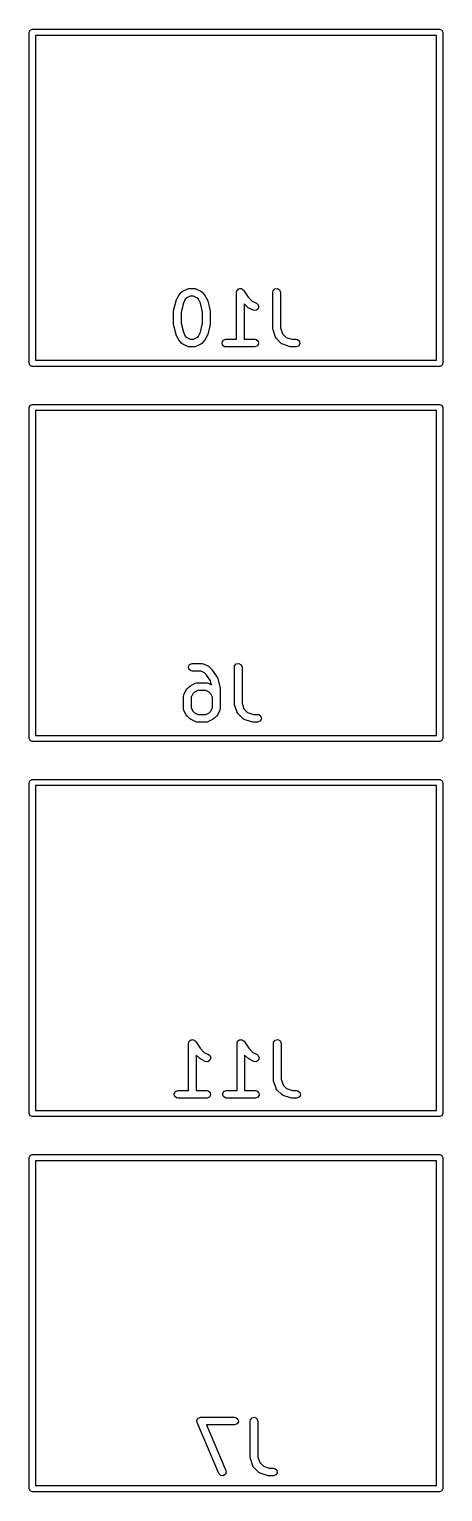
# Model space of a CAD drawing. Extents: x 102.7 to 177.3, y -116 to -57.8.
# Drawn here: x 102.66 to 110.78, y -86.51 to -57.8 of the extents above; entities that cross this region are included whole.
import ezdxf

# ---------------------------------------------------------------- set-up
doc = ezdxf.new("R2010")
doc.units = 0
doc.layers.add('BLACK', color=7, linetype='CONTINUOUS')

msp = doc.modelspace()

# ---------------------------------------------------------------- linework, layer by layer
at = {"layer": 'BLACK', "linetype": 'CONTINUOUS'}
for p, q in [((102.66, -57.86), (102.678, -57.8176)), ((102.66, -64.36), (102.66, -57.86)), ((102.678, -57.8176), (102.72, -57.8)), ((102.72, -57.8), (110.72, -57.8)), ((102.78, -57.92), (102.78, -64.3)), ((110.66, -57.92), (102.78, -57.92)), ((110.66, -64.3), (110.66, -57.92)), ((110.72, -57.8), (110.762, -57.8176)), ((110.762, -57.8176), (110.78, -57.86)), ((110.78, -57.86), (110.78, -64.36)), ((105.494, -63.3251), (105.542, -63.1347)), ((105.542, -63.1347), (105.547, -63.1228)), ((105.547, -63.1228), (105.548, -63.1193)), ((105.548, -63.1193), (105.595, -63.0241)), ((105.595, -63.0241), (105.609, -63.0061)), ((105.609, -63.0046), (105.657, -62.957)), ((105.609, -63.0061), (105.609, -63.0046)), ((105.657, -62.957), (105.675, -62.9441)), ((105.675, -62.9441), (105.676, -62.9429)), ((105.676, -62.9429), (105.772, -62.8953)), ((105.724, -63.102), (105.686, -63.179)), ((105.754, -63.0716), (105.724, -63.102)), ((105.823, -63.0374), (105.754, -63.0716)), ((105.772, -62.8953), (105.797, -62.8879)), ((105.797, -62.8879), (105.801, -62.8889)), ((105.801, -62.8889), (105.805, -62.8874)), ((105.805, -62.8874), (105.9, -62.8874)), ((105.883, -63.0374), (105.823, -63.0374)), ((105.951, -63.0716), (105.883, -63.0374)), ((105.9, -62.8874), (105.926, -62.8919)), ((105.926, -62.8919), (105.93, -62.8948)), ((105.93, -62.8948), (105.934, -62.8953)), ((105.934, -62.8953), (106.029, -62.9429)), ((105.982, -63.102), (105.951, -63.0716)), ((106.02, -63.179), (105.982, -63.102)), ((106.029, -62.9429), (106.047, -62.9563)), ((106.047, -62.9563), (106.049, -62.957)), ((106.049, -62.957), (106.096, -63.0046)), ((106.096, -63.0046), (106.109, -63.023)), ((106.109, -63.023), (106.11, -63.0241)), ((106.11, -63.0241), (106.158, -63.1193)), ((106.158, -63.1193), (106.162, -63.1317)), ((106.162, -63.1317), (106.164, -63.1347)), ((106.164, -63.1347), (106.211, -63.3251)), ((106.73, -62.9624), (106.735, -62.9367)), ((106.73, -63.8874), (106.73, -62.9624)), ((106.735, -62.9367), (106.738, -62.9334)), ((106.738, -62.9291), (106.754, -62.9141)), ((106.738, -62.9334), (106.738, -62.9291)), ((106.754, -62.9141), (106.768, -62.8974)), ((106.768, -62.8974), (106.772, -62.8967)), ((106.772, -62.8967), (106.775, -62.8937)), ((106.775, -62.8937), (106.797, -62.8923)), ((106.797, -62.8923), (106.818, -62.8885)), ((106.818, -62.8885), (106.822, -62.8907)), ((106.822, -62.8907), (106.826, -62.8904)), ((106.826, -62.8904), (106.844, -62.9033)), ((106.844, -62.9033), (106.863, -62.9142)), ((106.863, -62.9142), (106.864, -62.9182)), ((106.864, -62.9182), (106.868, -62.9208)), ((106.868, -62.9208), (106.959, -63.0575)), ((106.959, -63.0575), (107.04, -63.1388)), ((107.04, -63.1388), (107.124, -63.181)), ((107.445, -62.9624), (107.449, -62.9367)), ((107.445, -63.6767), (107.445, -62.9624)), ((107.449, -62.9367), (107.482, -62.8974)), ((107.482, -62.8974), (107.533, -62.8885)), ((107.533, -62.8885), (107.577, -62.9142)), ((107.577, -62.9142), (107.595, -62.9624)), ((107.595, -62.9624), (107.595, -63.6645)), ((105.492, -63.3433), (105.495, -63.3286)), ((105.492, -63.5814), (105.492, -63.3433)), ((105.495, -63.3286), (105.494, -63.3251)), ((105.686, -63.179), (105.642, -63.3526)), ((105.642, -63.3526), (105.642, -63.5722)), ((106.064, -63.3526), (106.02, -63.179)), ((106.064, -63.5722), (106.064, -63.3526)), ((106.211, -63.3251), (106.212, -63.3401)), ((106.212, -63.3401), (106.214, -63.3433)), ((106.214, -63.3433), (106.214, -63.5814)), ((106.943, -63.2535), (106.88, -63.1911)), ((106.88, -63.1911), (106.88, -63.8874)), ((106.944, -63.2542), (106.943, -63.2535)), ((106.962, -63.2676), (106.944, -63.2542)), ((107.057, -63.3152), (106.962, -63.2676)), ((107.108, -63.321), (107.057, -63.3152)), ((107.151, -63.2928), (107.108, -63.321)), ((107.124, -63.181), (107.145, -63.1965)), ((107.145, -63.1965), (107.166, -63.2436)), ((107.166, -63.2436), (107.151, -63.2928)), ((105.493, -63.5847), (105.492, -63.5814)), ((105.494, -63.5996), (105.493, -63.5847)), ((105.542, -63.7901), (105.494, -63.5996)), ((105.642, -63.5722), (105.686, -63.7457)), ((106.02, -63.7457), (106.064, -63.5722)), ((106.211, -63.5996), (106.164, -63.7901)), ((106.214, -63.5814), (106.211, -63.5962)), ((106.211, -63.5962), (106.211, -63.5996)), ((107.445, -63.6782), (107.445, -63.6767)), ((107.448, -63.7004), (107.445, -63.6782)), ((107.496, -63.8432), (107.448, -63.7004)), ((107.595, -63.6645), (107.633, -63.779)), ((105.544, -63.793), (105.542, -63.7901)), ((105.548, -63.8054), (105.544, -63.793)), ((105.595, -63.9007), (105.548, -63.8054)), ((105.596, -63.9018), (105.595, -63.9007)), ((105.609, -63.9202), (105.596, -63.9018)), ((105.657, -63.9678), (105.609, -63.9202)), ((105.658, -63.9685), (105.657, -63.9678)), ((105.676, -63.9818), (105.658, -63.9685)), ((105.772, -64.0295), (105.676, -63.9818)), ((105.686, -63.7457), (105.724, -63.8227)), ((105.724, -63.8227), (105.754, -63.8531)), ((105.754, -63.8531), (105.823, -63.8874)), ((105.776, -64.03), (105.772, -64.0295)), ((105.823, -63.8874), (105.883, -63.8874)), ((105.883, -63.8874), (105.951, -63.8531)), ((105.934, -64.0295), (105.909, -64.0369)), ((106.029, -63.9818), (105.934, -64.0295)), ((105.951, -63.8531), (105.982, -63.8227)), ((105.982, -63.8227), (106.02, -63.7457)), ((106.03, -63.9807), (106.029, -63.9818)), ((106.049, -63.9678), (106.03, -63.9807)), ((106.096, -63.9202), (106.049, -63.9678)), ((106.097, -63.9187), (106.096, -63.9202)), ((106.11, -63.9007), (106.097, -63.9187)), ((106.158, -63.8054), (106.11, -63.9007)), ((106.164, -63.7901), (106.158, -63.8019)), ((106.158, -63.8019), (106.158, -63.8054)), ((106.446, -63.9494), (106.471, -63.9049)), ((106.455, -63.9999), (106.446, -63.9494)), ((106.494, -64.0329), (106.455, -63.9999)), ((106.471, -63.9049), (106.52, -63.8874)), ((106.52, -63.8874), (106.73, -63.8874)), ((106.88, -63.8874), (107.091, -63.8874)), ((107.091, -63.8874), (107.117, -63.8919)), ((107.139, -64.0198), (107.091, -64.0374)), ((107.117, -63.8919), (107.156, -63.9249)), ((107.165, -63.9754), (107.139, -64.0198)), ((107.156, -63.9249), (107.165, -63.9754)), ((107.499, -63.8468), (107.496, -63.8432)), ((107.499, -63.8512), (107.499, -63.8468)), ((107.514, -63.8726), (107.499, -63.8512)), ((107.609, -63.9678), (107.514, -63.8726)), ((107.613, -63.9697), (107.609, -63.9678)), ((107.616, -63.9735), (107.613, -63.9697)), ((107.639, -63.9859), (107.616, -63.9735)), ((107.633, -63.779), (107.703, -63.8492)), ((107.782, -64.0335), (107.639, -63.9859)), ((107.703, -63.8492), (107.817, -63.8874)), ((107.817, -63.8874), (107.9, -63.8874)), ((107.9, -63.8874), (107.926, -63.8919)), ((107.949, -64.0198), (107.9, -64.0374)), ((107.926, -63.8919), (107.965, -63.9249)), ((107.974, -63.9754), (107.949, -64.0198)), ((107.965, -63.9249), (107.974, -63.9754)), ((102.78, -64.3), (110.66, -64.3)), ((105.78, -64.0329), (105.776, -64.03)), ((105.805, -64.0374), (105.78, -64.0329)), ((105.9, -64.0374), (105.805, -64.0374)), ((105.905, -64.0358), (105.9, -64.0374)), ((105.909, -64.0369), (105.905, -64.0358)), ((106.52, -64.0374), (106.494, -64.0329)), ((107.091, -64.0374), (106.52, -64.0374)), ((107.783, -64.0335), (107.782, -64.0335)), ((107.805, -64.0374), (107.783, -64.0335)), ((107.9, -64.0374), (107.805, -64.0374)), ((102.678, -64.4024), (102.66, -64.36)), ((102.72, -64.42), (102.678, -64.4024)), ((110.72, -64.42), (102.72, -64.42)), ((110.762, -64.4024), (110.72, -64.42)), ((110.78, -64.36), (110.762, -64.4024)), ((102.678, -65.1819), (102.72, -65.1643)), ((102.72, -65.1643), (110.72, -65.1643)), ((110.72, -65.1643), (110.762, -65.1819)), ((102.66, -65.2243), (102.678, -65.1819)), ((102.66, -71.7243), (102.66, -65.2243)), ((102.78, -65.2843), (102.78, -71.6643)), ((110.66, -65.2843), (102.78, -65.2843)), ((110.66, -71.6643), (110.66, -65.2843)), ((110.762, -65.1819), (110.78, -65.2243)), ((110.78, -65.2243), (110.78, -71.7243)), ((105.785, -70.3136), (105.81, -70.2692)), ((105.794, -70.3642), (105.785, -70.3136)), ((105.81, -70.2692), (105.859, -70.2517)), ((105.859, -70.2517), (106.049, -70.2517)), ((106.049, -70.2517), (106.075, -70.2562)), ((106.075, -70.2562), (106.078, -70.2591)), ((106.078, -70.2591), (106.083, -70.2596)), ((106.083, -70.2596), (106.178, -70.3072)), ((106.178, -70.3072), (106.196, -70.3206)), ((106.196, -70.3206), (106.197, -70.3213)), ((106.197, -70.3213), (106.245, -70.3689)), ((106.688, -70.3267), (106.693, -70.301)), ((106.688, -71.041), (106.688, -70.3267)), ((106.693, -70.301), (106.726, -70.2617)), ((106.726, -70.2617), (106.776, -70.2528)), ((106.776, -70.2528), (106.821, -70.2785)), ((106.821, -70.2785), (106.838, -70.3267)), ((106.838, -70.3267), (106.838, -71.0288)), ((105.833, -70.3971), (105.794, -70.3642)), ((105.859, -70.4017), (105.833, -70.3971)), ((106.031, -70.4017), (105.859, -70.4017)), ((105.92, -70.6405), (105.945, -70.6331)), ((105.945, -70.6331), (105.95, -70.6342)), ((105.95, -70.6342), (105.954, -70.6326)), ((105.954, -70.6326), (106.144, -70.6326)), ((106.1, -70.4359), (106.031, -70.4017)), ((106.134, -70.4697), (106.1, -70.4359)), ((106.218, -70.5956), (106.134, -70.4697)), ((106.144, -70.6326), (106.17, -70.6371)), ((106.236, -70.6697), (106.218, -70.5956)), ((106.245, -70.3689), (106.251, -70.3782)), ((106.251, -70.3782), (106.254, -70.3803)), ((106.254, -70.3803), (106.35, -70.5232)), ((106.35, -70.5232), (106.36, -70.5462)), ((106.36, -70.5462), (106.36, -70.5466)), ((106.36, -70.5466), (106.408, -70.737)), ((105.688, -70.8981), (105.693, -70.8724)), ((105.688, -71.1362), (105.688, -70.8981)), ((105.693, -70.8724), (105.696, -70.869)), ((105.696, -70.8646), (105.744, -70.7693)), ((105.696, -70.869), (105.696, -70.8646)), ((105.744, -70.7693), (105.757, -70.7513)), ((105.757, -70.7513), (105.758, -70.7498)), ((105.758, -70.7498), (105.806, -70.7022)), ((105.806, -70.7022), (105.824, -70.6893)), ((105.824, -70.6893), (105.825, -70.6882)), ((105.825, -70.6882), (105.92, -70.6405)), ((105.873, -70.8473), (105.838, -70.9158)), ((105.838, -70.9158), (105.838, -71.1185)), ((105.903, -70.8169), (105.873, -70.8473)), ((105.972, -70.7826), (105.903, -70.8169)), ((106.127, -70.7826), (105.972, -70.7826)), ((106.195, -70.8169), (106.127, -70.7826)), ((106.17, -70.6371), (106.173, -70.64)), ((106.173, -70.64), (106.178, -70.6405)), ((106.178, -70.6405), (106.236, -70.6697)), ((106.226, -70.8473), (106.195, -70.8169)), ((106.26, -70.9158), (106.226, -70.8473)), ((106.26, -71.1185), (106.26, -70.9158)), ((106.408, -70.737), (106.409, -70.752)), ((106.409, -70.752), (106.41, -70.7552)), ((106.41, -70.7552), (106.41, -71.1362)), ((105.69, -71.1404), (105.688, -71.1362)), ((105.689, -71.1448), (105.69, -71.1404)), ((105.696, -71.1697), (105.689, -71.1448)), ((105.744, -71.265), (105.696, -71.1697)), ((105.838, -71.1185), (105.873, -71.187)), ((105.873, -71.187), (105.903, -71.2174)), ((106.195, -71.2174), (106.226, -71.187)), ((106.226, -71.187), (106.26, -71.1185)), ((106.402, -71.1697), (106.354, -71.265)), ((106.405, -71.1618), (106.402, -71.1653)), ((106.402, -71.1653), (106.402, -71.1697)), ((106.41, -71.1362), (106.405, -71.1618)), ((106.689, -71.0425), (106.688, -71.041)), ((106.692, -71.0647), (106.689, -71.0425)), ((106.74, -71.2075), (106.692, -71.0647)), ((106.743, -71.211), (106.74, -71.2075)), ((106.838, -71.0288), (106.877, -71.1433)), ((106.877, -71.1433), (106.947, -71.2135)), ((105.745, -71.2661), (105.744, -71.265)), ((105.758, -71.2845), (105.745, -71.2661)), ((105.806, -71.3321), (105.758, -71.2845)), ((105.807, -71.3328), (105.806, -71.3321)), ((105.825, -71.3461), (105.807, -71.3328)), ((105.92, -71.3937), (105.825, -71.3461)), ((105.903, -71.2174), (105.972, -71.2517)), ((105.925, -71.3943), (105.92, -71.3937)), ((105.928, -71.3971), (105.925, -71.3943)), ((105.954, -71.4017), (105.928, -71.3971)), ((106.144, -71.4017), (105.954, -71.4017)), ((105.972, -71.2517), (106.127, -71.2517)), ((106.127, -71.2517), (106.195, -71.2174)), ((106.148, -71.4001), (106.144, -71.4017)), ((106.153, -71.4012), (106.148, -71.4001)), ((106.178, -71.3937), (106.153, -71.4012)), ((106.273, -71.3461), (106.178, -71.3937)), ((106.274, -71.3449), (106.273, -71.3461)), ((106.293, -71.3321), (106.274, -71.3449)), ((106.34, -71.2845), (106.293, -71.3321)), ((106.341, -71.283), (106.34, -71.2845)), ((106.354, -71.265), (106.341, -71.283)), ((106.743, -71.2155), (106.743, -71.211)), ((106.758, -71.2368), (106.743, -71.2155)), ((106.853, -71.3321), (106.758, -71.2368)), ((106.857, -71.334), (106.853, -71.3321)), ((106.86, -71.3378), (106.857, -71.334)), ((106.882, -71.3502), (106.86, -71.3378)), ((107.025, -71.3978), (106.882, -71.3502)), ((106.947, -71.2135), (107.061, -71.2517)), ((107.027, -71.3978), (107.025, -71.3978)), ((107.049, -71.4017), (107.027, -71.3978)), ((107.144, -71.4017), (107.049, -71.4017)), ((107.061, -71.2517), (107.144, -71.2517)), ((107.144, -71.2517), (107.17, -71.2562)), ((107.192, -71.3841), (107.144, -71.4017)), ((107.17, -71.2562), (107.209, -71.2892)), ((107.218, -71.3397), (107.192, -71.3841)), ((107.209, -71.2892), (107.218, -71.3397)), ((102.678, -71.7667), (102.66, -71.7243)), ((102.72, -71.7843), (102.678, -71.7667)), ((102.78, -71.6643), (110.66, -71.6643)), ((110.762, -71.7667), (110.72, -71.7843)), ((110.78, -71.7243), (110.762, -71.7667)), ((110.72, -71.7843), (102.72, -71.7843)), ((102.66, -72.5886), (102.678, -72.5461)), ((102.66, -79.0886), (102.66, -72.5886)), ((102.678, -72.5461), (102.72, -72.5286)), ((102.72, -72.5286), (110.72, -72.5286)), ((110.72, -72.5286), (110.762, -72.5461)), ((110.762, -72.5461), (110.78, -72.5886)), ((110.78, -72.5886), (110.78, -79.0886)), ((102.78, -72.6486), (102.78, -79.0286)), ((110.66, -72.6486), (102.78, -72.6486)), ((110.66, -79.0286), (110.66, -72.6486)), ((105.788, -77.7109), (105.792, -77.6853)), ((105.788, -78.6359), (105.788, -77.7109)), ((105.792, -77.6853), (105.795, -77.682)), ((105.795, -77.682), (105.796, -77.6777)), ((105.796, -77.6777), (105.811, -77.6627)), ((105.811, -77.6627), (105.825, -77.646)), ((105.825, -77.646), (105.83, -77.6452)), ((105.83, -77.6452), (105.833, -77.6423)), ((105.833, -77.6423), (105.854, -77.6409)), ((105.854, -77.6409), (105.876, -77.6371)), ((105.876, -77.6371), (105.88, -77.6392)), ((105.88, -77.6392), (105.884, -77.639)), ((105.884, -77.639), (105.901, -77.6519)), ((105.901, -77.6519), (105.92, -77.6627)), ((105.92, -77.6627), (105.922, -77.6668)), ((105.922, -77.6668), (105.925, -77.6693)), ((105.925, -77.6693), (106.016, -77.806)), ((106.016, -77.806), (106.098, -77.8874)), ((106.74, -77.7109), (106.745, -77.6853)), ((106.74, -78.6359), (106.74, -77.7109)), ((106.745, -77.6853), (106.748, -77.682)), ((106.748, -77.6777), (106.764, -77.6627)), ((106.748, -77.682), (106.748, -77.6777)), ((106.764, -77.6627), (106.778, -77.646)), ((106.778, -77.646), (106.782, -77.6452)), ((106.782, -77.6452), (106.785, -77.6423)), ((106.785, -77.6423), (106.807, -77.6409)), ((106.807, -77.6409), (106.828, -77.6371)), ((106.828, -77.6371), (106.832, -77.6392)), ((106.832, -77.6392), (106.836, -77.639)), ((106.836, -77.639), (106.854, -77.6519)), ((106.854, -77.6519), (106.873, -77.6627)), ((106.873, -77.6627), (106.874, -77.6668)), ((106.874, -77.6668), (106.878, -77.6693)), ((106.878, -77.6693), (106.969, -77.806)), ((106.969, -77.806), (107.05, -77.8874)), ((107.455, -77.7109), (107.459, -77.6853)), ((107.455, -78.4252), (107.455, -77.7109)), ((107.459, -77.6853), (107.492, -77.646)), ((107.492, -77.646), (107.543, -77.6371)), ((107.543, -77.6371), (107.587, -77.6627)), ((107.587, -77.6627), (107.605, -77.7109)), ((107.605, -77.7109), (107.605, -78.4131)), ((106, -78.0021), (105.938, -77.9396)), ((105.938, -77.9396), (105.938, -78.6359)), ((106.002, -78.0028), (106, -78.0021)), ((106.02, -78.0161), (106.002, -78.0028)), ((106.115, -78.0637), (106.02, -78.0161)), ((106.098, -77.8874), (106.182, -77.9296)), ((106.166, -78.0696), (106.115, -78.0637)), ((106.209, -78.0413), (106.166, -78.0696)), ((106.182, -77.9296), (106.203, -77.9451)), ((106.203, -77.9451), (106.223, -77.9922)), ((106.223, -77.9922), (106.209, -78.0413)), ((106.953, -78.0021), (106.89, -77.9396)), ((106.89, -77.9396), (106.89, -78.6359)), ((106.954, -78.0028), (106.953, -78.0021)), ((106.972, -78.0161), (106.954, -78.0028)), ((107.067, -78.0637), (106.972, -78.0161)), ((107.05, -77.8874), (107.134, -77.9296)), ((107.118, -78.0696), (107.067, -78.0637)), ((107.161, -78.0413), (107.118, -78.0696)), ((107.134, -77.9296), (107.155, -77.9451)), ((107.155, -77.9451), (107.176, -77.9922)), ((107.176, -77.9922), (107.161, -78.0413)), ((105.503, -78.6979), (105.529, -78.6535)), ((105.529, -78.6535), (105.577, -78.6359)), ((105.577, -78.6359), (105.788, -78.6359)), ((105.938, -78.6359), (106.149, -78.6359)), ((106.149, -78.6359), (106.174, -78.6405)), ((106.174, -78.6405), (106.214, -78.6735)), ((106.456, -78.6979), (106.481, -78.6535)), ((106.481, -78.6535), (106.53, -78.6359)), ((106.53, -78.6359), (106.74, -78.6359)), ((106.89, -78.6359), (107.101, -78.6359)), ((107.101, -78.6359), (107.127, -78.6405)), ((107.127, -78.6405), (107.166, -78.6735)), ((107.455, -78.4268), (107.455, -78.4252)), ((107.458, -78.449), (107.455, -78.4268)), ((107.506, -78.5918), (107.458, -78.449)), ((107.509, -78.5953), (107.506, -78.5918)), ((107.509, -78.5998), (107.509, -78.5953)), ((107.524, -78.6211), (107.509, -78.5998)), ((107.619, -78.7164), (107.524, -78.6211)), ((107.605, -78.4131), (107.643, -78.5276)), ((107.643, -78.5276), (107.713, -78.5978)), ((107.713, -78.5978), (107.827, -78.6359)), ((107.827, -78.6359), (107.91, -78.6359)), ((107.91, -78.6359), (107.936, -78.6405)), ((107.936, -78.6405), (107.975, -78.6735)), ((105.512, -78.7484), (105.503, -78.6979)), ((105.551, -78.7814), (105.512, -78.7484)), ((105.577, -78.7859), (105.551, -78.7814)), ((106.149, -78.7859), (105.577, -78.7859)), ((106.197, -78.7684), (106.149, -78.7859)), ((106.222, -78.724), (106.197, -78.7684)), ((106.214, -78.6735), (106.222, -78.724)), ((106.465, -78.7484), (106.456, -78.6979)), ((106.504, -78.7814), (106.465, -78.7484)), ((106.53, -78.7859), (106.504, -78.7814)), ((107.101, -78.7859), (106.53, -78.7859)), ((107.149, -78.7684), (107.101, -78.7859)), ((107.175, -78.724), (107.149, -78.7684)), ((107.166, -78.6735), (107.175, -78.724)), ((107.623, -78.7183), (107.619, -78.7164)), ((107.626, -78.7221), (107.623, -78.7183)), ((107.649, -78.7345), (107.626, -78.7221)), ((107.792, -78.7821), (107.649, -78.7345)), ((107.793, -78.7821), (107.792, -78.7821)), ((107.815, -78.7859), (107.793, -78.7821)), ((107.91, -78.7859), (107.815, -78.7859)), ((107.959, -78.7684), (107.91, -78.7859)), ((107.984, -78.724), (107.959, -78.7684)), ((107.975, -78.6735), (107.984, -78.724)), ((102.678, -79.131), (102.66, -79.0886)), ((102.72, -79.1486), (102.678, -79.131)), ((110.72, -79.1486), (102.72, -79.1486)), ((102.78, -79.0286), (110.66, -79.0286)), ((110.762, -79.131), (110.72, -79.1486)), ((110.78, -79.0886), (110.762, -79.131)), ((102.66, -79.9529), (102.678, -79.9104)), ((102.66, -86.4529), (102.66, -79.9529)), ((102.678, -79.9104), (102.72, -79.8929)), ((102.72, -79.8929), (110.72, -79.8929)), ((102.78, -80.0129), (102.78, -86.3929)), ((110.66, -80.0129), (102.78, -80.0129)), ((110.66, -86.3929), (110.66, -80.0129)), ((110.72, -79.8929), (110.762, -79.9104)), ((110.762, -79.9104), (110.78, -79.9529)), ((110.78, -79.9529), (110.78, -86.4529)), ((105.951, -85.1294), (105.953, -85.1209)), ((105.957, -85.1548), (105.951, -85.1294)), ((105.952, -85.1122), (105.961, -85.0971)), ((105.953, -85.1209), (105.952, -85.1122)), ((106.385, -86.1548), (105.957, -85.1548)), ((105.961, -85.0971), (105.966, -85.0803)), ((105.966, -85.0803), (105.973, -85.0755)), ((105.973, -85.0755), (105.978, -85.0678)), ((105.978, -85.0678), (105.994, -85.0618)), ((105.994, -85.0618), (106.009, -85.0522)), ((106.009, -85.0522), (106.017, -85.0533)), ((106.017, -85.0533), (106.026, -85.0502)), ((106.026, -85.0502), (106.692, -85.0502)), ((106.692, -85.2002), (106.139, -85.2002)), ((106.139, -85.2002), (106.523, -86.0957)), ((106.692, -85.0502), (106.718, -85.0548)), ((106.741, -85.1827), (106.692, -85.2002)), ((106.718, -85.0548), (106.757, -85.0877)), ((106.766, -85.1383), (106.741, -85.1827)), ((106.757, -85.0877), (106.766, -85.1383)), ((106.998, -85.1252), (107.003, -85.0996)), ((106.998, -85.8395), (106.998, -85.1252)), ((107.003, -85.0996), (107.036, -85.0603)), ((107.036, -85.0603), (107.086, -85.0514)), ((107.086, -85.0514), (107.131, -85.077)), ((107.131, -85.077), (107.148, -85.1252)), ((107.148, -85.1252), (107.148, -85.8274)), ((106.999, -85.8411), (106.998, -85.8395)), ((107.002, -85.8632), (106.999, -85.8411)), ((107.148, -85.8274), (107.187, -85.9419)), ((106.529, -86.121), (106.514, -86.1702)), ((106.523, -86.0957), (106.529, -86.121)), ((107.05, -86.0061), (107.002, -85.8632)), ((107.053, -86.0096), (107.05, -86.0061)), ((107.053, -86.0141), (107.053, -86.0096)), ((107.068, -86.0354), (107.053, -86.0141)), ((107.163, -86.1306), (107.068, -86.0354)), ((107.167, -86.1325), (107.163, -86.1306)), ((107.17, -86.1364), (107.167, -86.1325)), ((107.192, -86.1488), (107.17, -86.1364)), ((107.187, -85.9419), (107.257, -86.0121)), ((107.257, -86.0121), (107.371, -86.0502)), ((107.371, -86.0502), (107.454, -86.0502)), ((107.454, -86.0502), (107.48, -86.0548)), ((107.48, -86.0548), (107.519, -86.0877)), ((107.528, -86.1383), (107.502, -86.1827)), ((107.519, -86.0877), (107.528, -86.1383)), ((102.78, -86.3929), (110.66, -86.3929)), ((106.42, -86.1922), (106.385, -86.1548)), ((106.471, -86.1983), (106.42, -86.1922)), ((106.514, -86.1702), (106.471, -86.1983)), ((107.335, -86.1964), (107.192, -86.1488)), ((107.337, -86.1963), (107.335, -86.1964)), ((107.359, -86.2002), (107.337, -86.1963)), ((107.454, -86.2002), (107.359, -86.2002)), ((107.502, -86.1827), (107.454, -86.2002)), ((102.678, -86.4953), (102.66, -86.4529)), ((102.72, -86.5129), (102.678, -86.4953)), ((110.72, -86.5129), (102.72, -86.5129)), ((110.762, -86.4953), (110.72, -86.5129)), ((110.78, -86.4529), (110.762, -86.4953))]:
    msp.add_line(p, q, dxfattribs=at)

doc.saveas('drawing.dxf')
